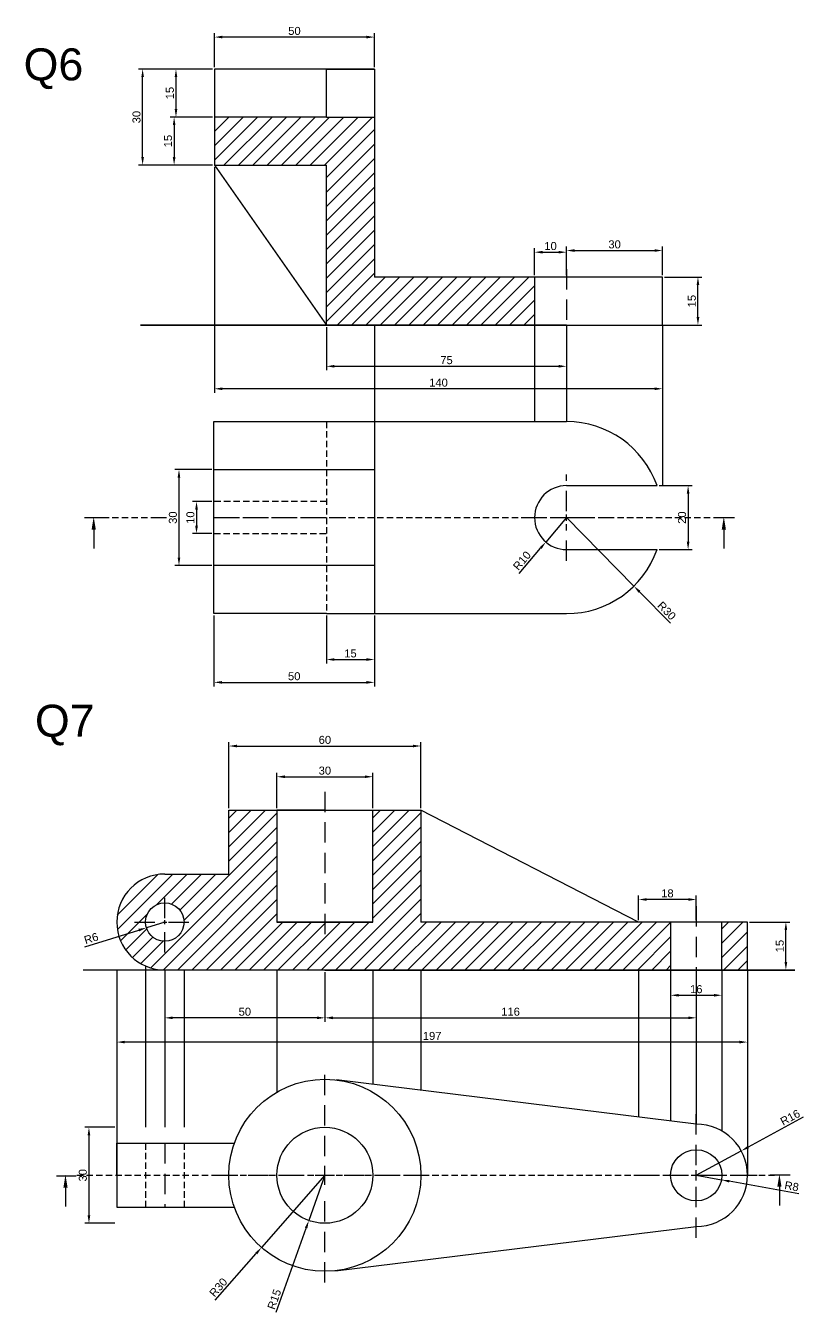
# Model space of a CAD drawing. Header units: millimetres. Extents: x 137 to 7220, y 7466 to 9893.
# Drawn here: x 2360.3 to 2603.2, y 8468.8 to 8870.8 of the extents above; entities that cross this region are included whole.
import ezdxf
from ezdxf import colors
from ezdxf.entities.mleader import LeaderData, LeaderLine
from ezdxf.math import Vec2, Vec3

# ---------------------------------------------------------------- set-up
doc = ezdxf.new("R2010")
doc.units = ezdxf.units.MM
doc.header["$PDMODE"] = 35
doc.header["$PDSIZE"] = 3
doc.linetypes.add('DASHED2', pattern=[9.525, 6.35, -3.175])
doc.linetypes.add('JIS_02_2.0', pattern=[3, 2, -1])
for name, color, linetype in [('Center Line', 3, 'DASHED2'), ('Dimensions', 1, 'Continuous'), ('Hidden Line', 50, 'JIS_02_2.0'), ('Projection', 140, 'Continuous'), ('Text', 7, 'Continuous')]:
    doc.layers.add(name, color=color, linetype=linetype)
doc.layers.add('Object', color=7, linetype='Continuous', lineweight=30)
doc.styles.get("Standard").update_dxf_attribs({"font": 'arial.ttf'})
doc.dimstyles.new('ISO-25', dxfattribs={"dimtxt": 2.5, "dimasz": 2.5, "dimexe": 1.25, "dimexo": 0.625, "dimtad": 1, "dimdec": 0, "dimtxsty": 'Standard', "dimcen": 2.5, "dimadec": 0, "dimazin": 0, "dimtfac": 1, "dimtdec": 0, "dimtmove": 0, "dimatfit": 3, "dimfxl": 1, "dimarcsym": 0})

# ---------------------------------------------------------------- blocks, each defined once
blk = doc.blocks.new('*U669')
at = {"layer": 'Center Line', "color": 0, "transparency": 16777216}
for p, q in [((0, 6), (0, 33.5)), ((-33.5, 0), (-6, 0)), ((6, 0), (33.5, 0)), ((0, -33.5), (0, -6))]:
    blk.add_line(p, q, dxfattribs=at)
at = {"layer": 'Center Line', "color": 0, "linetype": 'Continuous', "transparency": 16777216}
for p, q in [((-3, 0), (3, 0)), ((0, -3), (0, 3))]:
    blk.add_line(p, q, dxfattribs=at)
blk = doc.blocks.new('*U670')
at = {"layer": 'Center Line', "color": 0, "transparency": 16777216}
for p, q in [((0, 3.2), (0, 19.5)), ((-19.5, 0), (-3.2, 0)), ((3.2, 0), (19.5, 0)), ((0, -19.5), (0, -3.2))]:
    blk.add_line(p, q, dxfattribs=at)
at = {"layer": 'Center Line', "color": 0, "linetype": 'Continuous', "transparency": 16777216}
for p, q in [((-1.6, 0), (1.6, 0)), ((0, -1.6), (0, 1.6))]:
    blk.add_line(p, q, dxfattribs=at)
blk = doc.blocks.new('*U671')
at = {"layer": 'Center Line', "color": 0, "transparency": 16777216}
for p, q in [((0, 1.2), (0, 9.5)), ((-9.5, 0), (-1.2, 0)), ((1.2, 0), (9.5, 0)), ((0, -9.5), (0, -1.2))]:
    blk.add_line(p, q, dxfattribs=at)
at = {"layer": 'Center Line', "color": 0, "linetype": 'Continuous', "transparency": 16777216}
for p, q in [((-0.6, 0), (0.6, 0)), ((0, -0.6), (0, 0.6))]:
    blk.add_line(p, q, dxfattribs=at)
blk = doc.blocks.new('*U672')
at = {"layer": 'Center Line', "color": 0, "transparency": 16777216}
for p, q in [((0, 2), (0, 13.5)), ((-13.5, 0), (-2, 0)), ((2, 0), (13.5, 0)), ((0, -13.5), (0, -2))]:
    blk.add_line(p, q, dxfattribs=at)
at = {"layer": 'Center Line', "color": 0, "linetype": 'Continuous', "transparency": 16777216}
for p, q in [((-1, 0), (1, 0)), ((0, -1), (0, 1))]:
    blk.add_line(p, q, dxfattribs=at)
blk = doc.blocks.new('*D709')
at = {"layer": 'Defpoints', "color": 0, "transparency": 16777216}
for p in [(2529.27, 8717.14), (2550.3, 8695.75)]:
    blk.add_point(p, dxfattribs=at)
at = {"layer": 'Dimensions', "color": 0, "lineweight": -2, "transparency": 16777216}
for p, q in [((2529.27, 8717.14), (2550.3, 8695.75)), ((2561.72, 8684.13), (2552.05, 8693.96))]:
    blk.add_line(p, q, dxfattribs=at)
at = {"layer": 'Dimensions', "color": 0, "transparency": 16777216}
blk.add_solid([(2552.35, 8694.26), (2551.75, 8693.67), (2550.3, 8695.75)], dxfattribs=at)
at = {"layer": 'Dimensions', "color": 0, "transparency": 16777216, "insert": (2560.55, 8688.03), "char_height": 2.5, "attachment_point": 5, "rotation": 314.5002}
blk.add_mtext('R30', dxfattribs=at)
blk = doc.blocks.new('*D710')
at = {"layer": 'Defpoints', "color": 0, "transparency": 16777216}
for p in [(2529.27, 8717.14), (2522.8, 8709.52)]:
    blk.add_point(p, dxfattribs=at)
at = {"layer": 'Dimensions', "color": 0, "lineweight": -2, "transparency": 16777216}
for p, q in [((2529.27, 8717.14), (2522.8, 8709.52)), ((2514.46, 8699.71), (2521.18, 8707.62))]:
    blk.add_line(p, q, dxfattribs=at)
at = {"layer": 'Dimensions', "color": 0, "transparency": 16777216}
blk.add_solid([(2520.86, 8707.89), (2521.5, 8707.35), (2522.8, 8709.52)], dxfattribs=at)
at = {"layer": 'Dimensions', "color": 0, "transparency": 16777216, "insert": (2515.35, 8703.69), "char_height": 2.5, "attachment_point": 5, "rotation": 49.6721}
blk.add_mtext('R10', dxfattribs=at)
blk = doc.blocks.new('*D711')
at = {"layer": 'Defpoints', "color": 0, "transparency": 16777216}
for p in [(2398.05, 8588.99), (2403.78, 8590.76)]:
    blk.add_point(p, dxfattribs=at)
at = {"layer": 'Dimensions', "color": 0, "lineweight": -2, "transparency": 16777216}
for p, q in [((2378.84, 8583.06), (2395.66, 8588.25)), ((2403.78, 8590.76), (2398.05, 8588.99))]:
    blk.add_line(p, q, dxfattribs=at)
at = {"layer": 'Dimensions', "color": 0, "transparency": 16777216}
blk.add_solid([(2395.54, 8588.65), (2395.78, 8587.85), (2398.05, 8588.99)], dxfattribs=at)
at = {"layer": 'Dimensions', "color": 0, "transparency": 16777216, "insert": (2380.8, 8585.66), "char_height": 2.5, "attachment_point": 5, "rotation": 17.1545}
blk.add_mtext('R6', dxfattribs=at)
blk = doc.blocks.new('*D712')
at = {"layer": 'Defpoints', "color": 0, "transparency": 16777216}
for p in [(2453.78, 8511.64), (2434, 8489.09)]:
    blk.add_point(p, dxfattribs=at)
at = {"layer": 'Dimensions', "color": 0, "lineweight": -2, "transparency": 16777216}
for p, q in [((2453.78, 8511.64), (2434, 8489.09)), ((2419.56, 8472.64), (2432.35, 8487.21))]:
    blk.add_line(p, q, dxfattribs=at)
at = {"layer": 'Dimensions', "color": 0, "transparency": 16777216}
blk.add_solid([(2432.03, 8487.48), (2432.66, 8486.93), (2434, 8489.09)], dxfattribs=at)
at = {"layer": 'Dimensions', "color": 0, "transparency": 16777216, "insert": (2420.51, 8476.6), "char_height": 2.5, "attachment_point": 5, "rotation": 48.741}
blk.add_mtext('R30', dxfattribs=at)
blk = doc.blocks.new('*D713')
at = {"layer": 'Defpoints', "color": 0, "transparency": 16777216}
for p in [(2453.78, 8511.64), (2448.76, 8497.51)]:
    blk.add_point(p, dxfattribs=at)
at = {"layer": 'Dimensions', "color": 0, "lineweight": -2, "transparency": 16777216}
for p, q in [((2453.78, 8511.64), (2448.76, 8497.51)), ((2438.56, 8468.84), (2447.92, 8495.15))]:
    blk.add_line(p, q, dxfattribs=at)
at = {"layer": 'Dimensions', "color": 0, "transparency": 16777216}
blk.add_solid([(2447.53, 8495.29), (2448.31, 8495.01), (2448.76, 8497.51)], dxfattribs=at)
at = {"layer": 'Dimensions', "color": 0, "transparency": 16777216, "insert": (2437.99, 8472.89), "char_height": 2.5, "attachment_point": 5, "rotation": 70.4307}
blk.add_mtext('R15', dxfattribs=at)
blk = doc.blocks.new('*D714')
at = {"layer": 'Defpoints', "color": 0, "transparency": 16777216}
for p in [(2583.85, 8519.27), (2569.78, 8511.64)]:
    blk.add_point(p, dxfattribs=at)
at = {"layer": 'Dimensions', "color": 0, "lineweight": -2, "transparency": 16777216}
for p, q in [((2603.21, 8529.77), (2586.04, 8520.46)), ((2569.78, 8511.64), (2583.85, 8519.27))]:
    blk.add_line(p, q, dxfattribs=at)
at = {"layer": 'Dimensions', "color": 0, "transparency": 16777216}
blk.add_solid([(2585.84, 8520.83), (2586.24, 8520.09), (2583.85, 8519.27)], dxfattribs=at)
at = {"layer": 'Dimensions', "color": 0, "transparency": 16777216, "insert": (2599.12, 8529.72), "char_height": 2.5, "attachment_point": 5, "rotation": 28.468}
blk.add_mtext('R16', dxfattribs=at)
blk = doc.blocks.new('*D715')
at = {"layer": 'Defpoints', "color": 0, "transparency": 16777216}
for p in [(2569.78, 8511.64), (2577.65, 8510.23)]:
    blk.add_point(p, dxfattribs=at)
at = {"layer": 'Dimensions', "color": 0, "lineweight": -2, "transparency": 16777216}
for p, q in [((2569.78, 8511.64), (2577.65, 8510.23)), ((2601.86, 8505.88), (2580.11, 8509.78))]:
    blk.add_line(p, q, dxfattribs=at)
at = {"layer": 'Dimensions', "color": 0, "transparency": 16777216}
blk.add_solid([(2580.19, 8510.19), (2580.04, 8509.37), (2577.65, 8510.23)], dxfattribs=at)
at = {"layer": 'Dimensions', "color": 0, "transparency": 16777216, "insert": (2599.59, 8508.22), "char_height": 2.5, "attachment_point": 5, "rotation": 349.8151}
blk.add_mtext('R8', dxfattribs=at)
blk = doc.blocks.new('*D723')
at = {"layer": 'Defpoints', "color": 0, "transparency": 16777216}
for p in [(2559.27, 8792.3), (2570.31, 8792.3), (2559.27, 8777.3)]:
    blk.add_point(p, dxfattribs=at)
at = {"layer": 'Dimensions', "color": 0, "lineweight": -2, "transparency": 16777216}
for p, q in [((2559.89, 8792.3), (2571.56, 8792.3)), ((2570.31, 8779.8), (2570.31, 8789.8)), ((2559.89, 8777.3), (2571.56, 8777.3))]:
    blk.add_line(p, q, dxfattribs=at)
at = {"layer": 'Dimensions', "color": 0, "transparency": 16777216}
for points in [[(2569.89, 8789.8), (2570.73, 8789.8), (2570.31, 8792.3)], [(2569.89, 8779.8), (2570.73, 8779.8), (2570.31, 8777.3)]]:
    blk.add_solid(points, dxfattribs=at)
at = {"layer": 'Dimensions', "color": 0, "transparency": 16777216, "insert": (2568.41, 8784.8), "char_height": 2.5, "attachment_point": 5, "rotation": 90}
blk.add_mtext('15', dxfattribs=at)
blk = doc.blocks.new('*D724')
at = {"layer": 'Defpoints', "color": 0, "transparency": 16777216}
for p in [(2419.27, 8827.3), (2559.27, 8777.3), (2419.27, 8757.41)]:
    blk.add_point(p, dxfattribs=at)
at = {"layer": 'Dimensions', "color": 0, "lineweight": -2, "transparency": 16777216}
for p, q in [((2419.27, 8826.67), (2419.27, 8756.16)), ((2559.27, 8776.67), (2559.27, 8756.16)), ((2556.77, 8757.41), (2421.77, 8757.41))]:
    blk.add_line(p, q, dxfattribs=at)
at = {"layer": 'Dimensions', "color": 0, "transparency": 16777216}
for points in [[(2421.77, 8757.82), (2421.77, 8756.99), (2419.27, 8757.41)], [(2556.77, 8757.82), (2556.77, 8756.99), (2559.27, 8757.41)]]:
    blk.add_solid(points, dxfattribs=at)
at = {"layer": 'Dimensions', "color": 0, "transparency": 16777216, "insert": (2489.27, 8759.31), "char_height": 2.5, "attachment_point": 5}
blk.add_mtext('140', dxfattribs=at)
blk = doc.blocks.new('*D725')
at = {"layer": 'Defpoints', "color": 0, "transparency": 16777216}
for p in [(2454.27, 8777.3), (2529.27, 8777.3), (2529.27, 8764.43)]:
    blk.add_point(p, dxfattribs=at)
at = {"layer": 'Dimensions', "color": 0, "lineweight": -2, "transparency": 16777216}
for p, q in [((2454.27, 8776.67), (2454.27, 8763.18)), ((2529.27, 8776.67), (2529.27, 8763.18)), ((2456.77, 8764.43), (2526.77, 8764.43))]:
    blk.add_line(p, q, dxfattribs=at)
at = {"layer": 'Dimensions', "color": 0, "transparency": 16777216}
for points in [[(2456.77, 8764.85), (2456.77, 8764.02), (2454.27, 8764.43)], [(2526.77, 8764.85), (2526.77, 8764.02), (2529.27, 8764.43)]]:
    blk.add_solid(points, dxfattribs=at)
at = {"layer": 'Dimensions', "color": 0, "transparency": 16777216, "insert": (2491.77, 8766.33), "char_height": 2.5, "attachment_point": 5}
blk.add_mtext('75', dxfattribs=at)
blk = doc.blocks.new('*D726')
at = {"layer": 'Defpoints', "color": 0, "transparency": 16777216}
for p in [(2529.27, 8800.08), (2519.27, 8792.3), (2529.27, 8792.3)]:
    blk.add_point(p, dxfattribs=at)
at = {"layer": 'Dimensions', "color": 0, "lineweight": -2, "transparency": 16777216}
for p, q in [((2519.27, 8792.92), (2519.27, 8801.33)), ((2521.77, 8800.08), (2526.77, 8800.08)), ((2529.27, 8792.92), (2529.27, 8801.33))]:
    blk.add_line(p, q, dxfattribs=at)
at = {"layer": 'Dimensions', "color": 0, "transparency": 16777216}
for points in [[(2521.77, 8800.5), (2521.77, 8799.67), (2519.27, 8800.08)], [(2526.77, 8800.5), (2526.77, 8799.67), (2529.27, 8800.08)]]:
    blk.add_solid(points, dxfattribs=at)
at = {"layer": 'Dimensions', "color": 0, "transparency": 16777216, "insert": (2524.27, 8801.99), "char_height": 2.5, "attachment_point": 5}
blk.add_mtext('10', dxfattribs=at)
blk = doc.blocks.new('*D727')
at = {"layer": 'Defpoints', "color": 0, "transparency": 16777216}
for p in [(2559.27, 8800.6), (2529.27, 8792.3), (2559.27, 8792.3)]:
    blk.add_point(p, dxfattribs=at)
at = {"layer": 'Dimensions', "color": 0, "lineweight": -2, "transparency": 16777216}
for p, q in [((2529.27, 8792.92), (2529.27, 8801.85)), ((2531.77, 8800.6), (2556.77, 8800.6)), ((2559.27, 8792.92), (2559.27, 8801.85))]:
    blk.add_line(p, q, dxfattribs=at)
at = {"layer": 'Dimensions', "color": 0, "transparency": 16777216}
for points in [[(2531.77, 8801.02), (2531.77, 8800.19), (2529.27, 8800.6)], [(2556.77, 8801.02), (2556.77, 8800.19), (2559.27, 8800.6)]]:
    blk.add_solid(points, dxfattribs=at)
at = {"layer": 'Dimensions', "color": 0, "transparency": 16777216, "insert": (2544.27, 8802.51), "char_height": 2.5, "attachment_point": 5}
blk.add_mtext('30', dxfattribs=at)
blk = doc.blocks.new('*D728')
at = {"layer": 'Defpoints', "color": 0, "transparency": 16777216}
for p in [(2419.14, 8732.14), (2408.21, 8702.14), (2419.14, 8702.14)]:
    blk.add_point(p, dxfattribs=at)
at = {"layer": 'Dimensions', "color": 0, "lineweight": -2, "transparency": 16777216}
for p, q in [((2418.51, 8732.14), (2406.96, 8732.14)), ((2408.21, 8729.64), (2408.21, 8704.64)), ((2418.51, 8702.14), (2406.96, 8702.14))]:
    blk.add_line(p, q, dxfattribs=at)
at = {"layer": 'Dimensions', "color": 0, "transparency": 16777216}
for points in [[(2407.79, 8729.64), (2408.62, 8729.64), (2408.21, 8732.14)], [(2407.79, 8704.64), (2408.62, 8704.64), (2408.21, 8702.14)]]:
    blk.add_solid(points, dxfattribs=at)
at = {"layer": 'Dimensions', "color": 0, "transparency": 16777216, "insert": (2406.31, 8717.14), "char_height": 2.5, "attachment_point": 5, "rotation": 90}
blk.add_mtext('30', dxfattribs=at)
blk = doc.blocks.new('*D729')
at = {"layer": 'Defpoints', "color": 0, "transparency": 16777216}
for p in [(2419.14, 8722.14), (2413.69, 8712.14), (2419.14, 8712.14)]:
    blk.add_point(p, dxfattribs=at)
at = {"layer": 'Dimensions', "color": 0, "lineweight": -2, "transparency": 16777216}
for p, q in [((2418.51, 8722.14), (2412.44, 8722.14)), ((2413.69, 8719.64), (2413.69, 8714.64)), ((2418.51, 8712.14), (2412.44, 8712.14))]:
    blk.add_line(p, q, dxfattribs=at)
at = {"layer": 'Dimensions', "color": 0, "transparency": 16777216}
for points in [[(2413.27, 8719.64), (2414.11, 8719.64), (2413.69, 8722.14)], [(2413.27, 8714.64), (2414.11, 8714.64), (2413.69, 8712.14)]]:
    blk.add_solid(points, dxfattribs=at)
at = {"layer": 'Dimensions', "color": 0, "transparency": 16777216, "insert": (2411.79, 8717.14), "char_height": 2.5, "attachment_point": 5, "rotation": 90}
blk.add_mtext('10', dxfattribs=at)
blk = doc.blocks.new('*D682')
at = {"layer": 'Defpoints', "color": 0, "transparency": 16777216}
for p in [(2419.14, 8687.14), (2469.27, 8687.14), (2469.27, 8665.67)]:
    blk.add_point(p, dxfattribs=at)
at = {"layer": 'Dimensions', "color": 0, "lineweight": -2, "transparency": 16777216}
for p, q in [((2419.14, 8686.52), (2419.14, 8664.42)), ((2469.27, 8686.52), (2469.27, 8664.42)), ((2421.64, 8665.67), (2466.77, 8665.67))]:
    blk.add_line(p, q, dxfattribs=at)
at = {"layer": 'Dimensions', "color": 0, "transparency": 16777216}
for points in [[(2421.64, 8666.08), (2421.64, 8665.25), (2419.14, 8665.67)], [(2466.77, 8666.08), (2466.77, 8665.25), (2469.27, 8665.67)]]:
    blk.add_solid(points, dxfattribs=at)
at = {"layer": 'Dimensions', "color": 0, "transparency": 16777216, "insert": (2444.2, 8667.57), "char_height": 2.5, "attachment_point": 5}
blk.add_mtext('50', dxfattribs=at)
blk = doc.blocks.new('*D730')
at = {"layer": 'Defpoints', "color": 0, "transparency": 16777216}
for p in [(2454.27, 8687.14), (2469.27, 8687.14), (2469.27, 8672.8)]:
    blk.add_point(p, dxfattribs=at)
at = {"layer": 'Dimensions', "color": 0, "lineweight": -2, "transparency": 16777216}
for p, q in [((2454.27, 8686.52), (2454.27, 8671.55)), ((2469.27, 8686.52), (2469.27, 8671.55)), ((2456.77, 8672.8), (2466.77, 8672.8))]:
    blk.add_line(p, q, dxfattribs=at)
at = {"layer": 'Dimensions', "color": 0, "transparency": 16777216}
for points in [[(2456.77, 8673.21), (2456.77, 8672.38), (2454.27, 8672.8)], [(2466.77, 8673.21), (2466.77, 8672.38), (2469.27, 8672.8)]]:
    blk.add_solid(points, dxfattribs=at)
at = {"layer": 'Dimensions', "color": 0, "transparency": 16777216, "insert": (2461.77, 8674.7), "char_height": 2.5, "attachment_point": 5}
blk.add_mtext('15', dxfattribs=at)
blk = doc.blocks.new('*D731')
at = {"layer": 'Defpoints', "color": 0, "transparency": 16777216}
for p in [(2557.55, 8727.14), (2557.55, 8707.14), (2567.24, 8707.14)]:
    blk.add_point(p, dxfattribs=at)
at = {"layer": 'Dimensions', "color": 0, "lineweight": -2, "transparency": 16777216}
for p, q in [((2558.18, 8727.14), (2568.49, 8727.14)), ((2567.24, 8724.64), (2567.24, 8709.64)), ((2558.18, 8707.14), (2568.49, 8707.14))]:
    blk.add_line(p, q, dxfattribs=at)
at = {"layer": 'Dimensions', "color": 0, "transparency": 16777216}
for points in [[(2566.82, 8724.64), (2567.66, 8724.64), (2567.24, 8727.14)], [(2566.82, 8709.64), (2567.66, 8709.64), (2567.24, 8707.14)]]:
    blk.add_solid(points, dxfattribs=at)
at = {"layer": 'Dimensions', "color": 0, "transparency": 16777216, "insert": (2565.34, 8717.14), "char_height": 2.5, "attachment_point": 5, "rotation": 90}
blk.add_mtext('20', dxfattribs=at)
blk = doc.blocks.new('*D732')
at = {"layer": 'Defpoints', "color": 0, "transparency": 16777216}
for p in [(2483.78, 8645.78), (2423.78, 8625.76), (2483.78, 8625.76)]:
    blk.add_point(p, dxfattribs=at)
at = {"layer": 'Dimensions', "color": 0, "lineweight": -2, "transparency": 16777216}
for p, q in [((2423.78, 8626.38), (2423.78, 8647.03)), ((2426.28, 8645.78), (2481.28, 8645.78)), ((2483.78, 8626.38), (2483.78, 8647.03))]:
    blk.add_line(p, q, dxfattribs=at)
at = {"layer": 'Dimensions', "color": 0, "transparency": 16777216}
for points in [[(2426.28, 8646.19), (2426.28, 8645.36), (2423.78, 8645.78)], [(2481.28, 8646.19), (2481.28, 8645.36), (2483.78, 8645.78)]]:
    blk.add_solid(points, dxfattribs=at)
at = {"layer": 'Dimensions', "color": 0, "transparency": 16777216, "insert": (2453.78, 8647.68), "char_height": 2.5, "attachment_point": 5}
blk.add_mtext('60', dxfattribs=at)
blk = doc.blocks.new('*D733')
at = {"layer": 'Defpoints', "color": 0, "transparency": 16777216}
for p in [(2468.78, 8636.18), (2438.78, 8625.76), (2468.78, 8625.76)]:
    blk.add_point(p, dxfattribs=at)
at = {"layer": 'Dimensions', "color": 0, "lineweight": -2, "transparency": 16777216}
for p, q in [((2438.78, 8626.38), (2438.78, 8637.43)), ((2441.28, 8636.18), (2466.28, 8636.18)), ((2468.78, 8626.38), (2468.78, 8637.43))]:
    blk.add_line(p, q, dxfattribs=at)
at = {"layer": 'Dimensions', "color": 0, "transparency": 16777216}
for points in [[(2441.28, 8636.59), (2441.28, 8635.76), (2438.78, 8636.18)], [(2466.28, 8636.59), (2466.28, 8635.76), (2468.78, 8636.18)]]:
    blk.add_solid(points, dxfattribs=at)
at = {"layer": 'Dimensions', "color": 0, "transparency": 16777216, "insert": (2453.78, 8638.08), "char_height": 2.5, "attachment_point": 5}
blk.add_mtext('30', dxfattribs=at)
blk = doc.blocks.new('*D734')
at = {"layer": 'Defpoints', "color": 0, "transparency": 16777216}
for p in [(2585.78, 8590.76), (2597.78, 8590.76), (2585.78, 8575.76)]:
    blk.add_point(p, dxfattribs=at)
at = {"layer": 'Dimensions', "color": 0, "lineweight": -2, "transparency": 16777216}
for p, q in [((2586.41, 8590.76), (2599.03, 8590.76)), ((2597.78, 8578.26), (2597.78, 8588.26)), ((2586.41, 8575.76), (2599.03, 8575.76))]:
    blk.add_line(p, q, dxfattribs=at)
at = {"layer": 'Dimensions', "color": 0, "transparency": 16777216}
for points in [[(2597.36, 8588.26), (2598.19, 8588.26), (2597.78, 8590.76)], [(2597.36, 8578.26), (2598.19, 8578.26), (2597.78, 8575.76)]]:
    blk.add_solid(points, dxfattribs=at)
at = {"layer": 'Dimensions', "color": 0, "transparency": 16777216, "insert": (2595.87, 8583.26), "char_height": 2.5, "attachment_point": 5, "rotation": 90}
blk.add_mtext('15', dxfattribs=at)
blk = doc.blocks.new('*D735')
at = {"layer": 'Defpoints', "color": 0, "transparency": 16777216}
for p in [(2561.78, 8575.76), (2577.78, 8575.76), (2577.78, 8567.89)]:
    blk.add_point(p, dxfattribs=at)
at = {"layer": 'Dimensions', "color": 0, "lineweight": -2, "transparency": 16777216}
for p, q in [((2561.78, 8575.13), (2561.78, 8566.64)), ((2577.78, 8575.13), (2577.78, 8566.64)), ((2564.28, 8567.89), (2575.28, 8567.89))]:
    blk.add_line(p, q, dxfattribs=at)
at = {"layer": 'Dimensions', "color": 0, "transparency": 16777216}
for points in [[(2564.28, 8568.31), (2564.28, 8567.47), (2561.78, 8567.89)], [(2575.28, 8568.31), (2575.28, 8567.47), (2577.78, 8567.89)]]:
    blk.add_solid(points, dxfattribs=at)
at = {"layer": 'Dimensions', "color": 0, "transparency": 16777216, "insert": (2569.78, 8569.79), "char_height": 2.5, "attachment_point": 5}
blk.add_mtext('16', dxfattribs=at)
blk = doc.blocks.new('*D736')
at = {"layer": 'Defpoints', "color": 0, "transparency": 16777216}
for p in [(2388.78, 8575.76), (2585.78, 8575.76), (2388.78, 8553.26)]:
    blk.add_point(p, dxfattribs=at)
at = {"layer": 'Dimensions', "color": 0, "lineweight": -2, "transparency": 16777216}
for p, q in [((2388.78, 8575.13), (2388.78, 8552.01)), ((2585.78, 8575.13), (2585.78, 8552.01)), ((2583.28, 8553.26), (2391.28, 8553.26))]:
    blk.add_line(p, q, dxfattribs=at)
at = {"layer": 'Dimensions', "color": 0, "transparency": 16777216}
for points in [[(2391.28, 8553.68), (2391.28, 8552.85), (2388.78, 8553.26)], [(2583.28, 8553.68), (2583.28, 8552.85), (2585.78, 8553.26)]]:
    blk.add_solid(points, dxfattribs=at)
at = {"layer": 'Dimensions', "color": 0, "transparency": 16777216, "insert": (2487.28, 8555.17), "char_height": 2.5, "attachment_point": 5}
blk.add_mtext('197', dxfattribs=at)
blk = doc.blocks.new('*D737')
at = {"layer": 'Defpoints', "color": 0, "transparency": 16777216}
for p in [(2453.78, 8575.76), (2569.78, 8575.76), (2569.78, 8560.84)]:
    blk.add_point(p, dxfattribs=at)
at = {"layer": 'Dimensions', "color": 0, "lineweight": -2, "transparency": 16777216}
for p, q in [((2453.78, 8575.13), (2453.78, 8559.59)), ((2569.78, 8575.13), (2569.78, 8559.59)), ((2456.28, 8560.84), (2567.28, 8560.84))]:
    blk.add_line(p, q, dxfattribs=at)
at = {"layer": 'Dimensions', "color": 0, "transparency": 16777216}
for points in [[(2456.28, 8561.26), (2456.28, 8560.42), (2453.78, 8560.84)], [(2567.28, 8561.26), (2567.28, 8560.42), (2569.78, 8560.84)]]:
    blk.add_solid(points, dxfattribs=at)
at = {"layer": 'Dimensions', "color": 0, "transparency": 16777216, "insert": (2511.78, 8562.74), "char_height": 2.5, "attachment_point": 5}
blk.add_mtext('116', dxfattribs=at)
blk = doc.blocks.new('*D738')
at = {"layer": 'Defpoints', "color": 0, "transparency": 16777216}
for p in [(2403.78, 8575.76), (2453.78, 8575.76), (2403.78, 8560.84)]:
    blk.add_point(p, dxfattribs=at)
at = {"layer": 'Dimensions', "color": 0, "lineweight": -2, "transparency": 16777216}
for p, q in [((2403.78, 8575.13), (2403.78, 8559.59)), ((2453.78, 8575.13), (2453.78, 8559.59)), ((2451.28, 8560.84), (2406.28, 8560.84))]:
    blk.add_line(p, q, dxfattribs=at)
at = {"layer": 'Dimensions', "color": 0, "transparency": 16777216}
for points in [[(2406.28, 8561.26), (2406.28, 8560.42), (2403.78, 8560.84)], [(2451.28, 8561.26), (2451.28, 8560.42), (2453.78, 8560.84)]]:
    blk.add_solid(points, dxfattribs=at)
at = {"layer": 'Dimensions', "color": 0, "transparency": 16777216, "insert": (2428.78, 8562.74), "char_height": 2.5, "attachment_point": 5}
blk.add_mtext('50', dxfattribs=at)
blk = doc.blocks.new('*D739')
at = {"layer": 'Defpoints', "color": 0, "transparency": 16777216}
for p in [(2551.78, 8597.82), (2551.78, 8590.76), (2569.78, 8590.76)]:
    blk.add_point(p, dxfattribs=at)
at = {"layer": 'Dimensions', "color": 0, "lineweight": -2, "transparency": 16777216}
for p, q in [((2551.78, 8591.38), (2551.78, 8599.07)), ((2569.78, 8591.38), (2569.78, 8599.07)), ((2567.28, 8597.82), (2554.28, 8597.82))]:
    blk.add_line(p, q, dxfattribs=at)
at = {"layer": 'Dimensions', "color": 0, "transparency": 16777216}
for points in [[(2554.28, 8598.23), (2554.28, 8597.4), (2551.78, 8597.82)], [(2567.28, 8598.23), (2567.28, 8597.4), (2569.78, 8597.82)]]:
    blk.add_solid(points, dxfattribs=at)
at = {"layer": 'Dimensions', "color": 0, "transparency": 16777216, "insert": (2560.78, 8599.72), "char_height": 2.5, "attachment_point": 5}
blk.add_mtext('18', dxfattribs=at)
blk = doc.blocks.new('*D740')
at = {"layer": 'Defpoints', "color": 0, "transparency": 16777216}
for p in [(2388.78, 8526.64), (2380.09, 8496.64), (2388.78, 8496.64)]:
    blk.add_point(p, dxfattribs=at)
at = {"layer": 'Dimensions', "color": 0, "lineweight": -2, "transparency": 16777216}
for p, q in [((2388.16, 8526.64), (2378.84, 8526.64)), ((2380.09, 8524.14), (2380.09, 8499.14)), ((2388.16, 8496.64), (2378.84, 8496.64))]:
    blk.add_line(p, q, dxfattribs=at)
at = {"layer": 'Dimensions', "color": 0, "transparency": 16777216}
for points in [[(2379.67, 8524.14), (2380.5, 8524.14), (2380.09, 8526.64)], [(2379.67, 8499.14), (2380.5, 8499.14), (2380.09, 8496.64)]]:
    blk.add_solid(points, dxfattribs=at)
at = {"layer": 'Dimensions', "color": 0, "transparency": 16777216, "insert": (2378.18, 8511.64), "char_height": 2.5, "attachment_point": 5, "rotation": 90}
blk.add_mtext('30', dxfattribs=at)
blk = doc.blocks.new('*D797')
at = {"layer": 'Defpoints', "color": 0, "transparency": 16777216}
for p in [(2419.27, 8867.3), (2419.27, 8857.3), (2469.27, 8857.3)]:
    blk.add_point(p, dxfattribs=at)
at = {"layer": 'Dimensions', "color": 0, "lineweight": -2, "transparency": 16777216}
for p, q in [((2419.27, 8857.92), (2419.27, 8868.55)), ((2469.27, 8857.92), (2469.27, 8868.55)), ((2466.77, 8867.3), (2421.77, 8867.3))]:
    blk.add_line(p, q, dxfattribs=at)
at = {"layer": 'Dimensions', "color": 0, "transparency": 16777216}
for points in [[(2421.77, 8867.72), (2421.77, 8866.89), (2419.27, 8867.3)], [(2466.77, 8867.72), (2466.77, 8866.89), (2469.27, 8867.3)]]:
    blk.add_solid(points, dxfattribs=at)
at = {"layer": 'Dimensions', "color": 0, "transparency": 16777216, "insert": (2444.27, 8869.21), "char_height": 2.5, "attachment_point": 5}
blk.add_mtext('50', dxfattribs=at)
blk = doc.blocks.new('*D798')
at = {"layer": 'Defpoints', "color": 0, "transparency": 16777216}
for p in [(2419.27, 8857.3), (2407.27, 8842.3), (2419.27, 8842.3)]:
    blk.add_point(p, dxfattribs=at)
at = {"layer": 'Dimensions', "color": 0, "lineweight": -2, "transparency": 16777216}
for p, q in [((2418.64, 8857.3), (2406.02, 8857.3)), ((2407.27, 8854.8), (2407.27, 8844.8)), ((2418.64, 8842.3), (2406.02, 8842.3))]:
    blk.add_line(p, q, dxfattribs=at)
at = {"layer": 'Dimensions', "color": 0, "transparency": 16777216}
for points in [[(2406.86, 8854.8), (2407.69, 8854.8), (2407.27, 8857.3)], [(2406.86, 8844.8), (2407.69, 8844.8), (2407.27, 8842.3)]]:
    blk.add_solid(points, dxfattribs=at)
at = {"layer": 'Dimensions', "color": 0, "transparency": 16777216, "insert": (2405.37, 8849.8), "char_height": 2.5, "attachment_point": 5, "rotation": 90}
blk.add_mtext('15', dxfattribs=at)
blk = doc.blocks.new('*D799')
at = {"layer": 'Defpoints', "color": 0, "transparency": 16777216}
for p in [(2419.27, 8842.3), (2406.69, 8827.3), (2419.27, 8827.3)]:
    blk.add_point(p, dxfattribs=at)
at = {"layer": 'Dimensions', "color": 0, "lineweight": -2, "transparency": 16777216}
for p, q in [((2418.64, 8842.3), (2405.44, 8842.3)), ((2406.69, 8839.8), (2406.69, 8829.8)), ((2418.64, 8827.3), (2405.44, 8827.3))]:
    blk.add_line(p, q, dxfattribs=at)
at = {"layer": 'Dimensions', "color": 0, "transparency": 16777216}
for points in [[(2406.28, 8839.8), (2407.11, 8839.8), (2406.69, 8842.3)], [(2406.28, 8829.8), (2407.11, 8829.8), (2406.69, 8827.3)]]:
    blk.add_solid(points, dxfattribs=at)
at = {"layer": 'Dimensions', "color": 0, "transparency": 16777216, "insert": (2404.79, 8834.8), "char_height": 2.5, "attachment_point": 5, "rotation": 90}
blk.add_mtext('15', dxfattribs=at)
blk = doc.blocks.new('*D800')
at = {"layer": 'Defpoints', "color": 0, "transparency": 16777216}
for p in [(2396.85, 8857.3), (2419.27, 8857.3), (2419.27, 8827.3)]:
    blk.add_point(p, dxfattribs=at)
at = {"layer": 'Dimensions', "color": 0, "lineweight": -2, "transparency": 16777216}
for p, q in [((2418.64, 8857.3), (2395.6, 8857.3)), ((2396.85, 8829.8), (2396.85, 8854.8)), ((2418.64, 8827.3), (2395.6, 8827.3))]:
    blk.add_line(p, q, dxfattribs=at)
at = {"layer": 'Dimensions', "color": 0, "transparency": 16777216}
for points in [[(2396.44, 8854.8), (2397.27, 8854.8), (2396.85, 8857.3)], [(2396.44, 8829.8), (2397.27, 8829.8), (2396.85, 8827.3)]]:
    blk.add_solid(points, dxfattribs=at)
at = {"layer": 'Dimensions', "color": 0, "transparency": 16777216, "insert": (2394.95, 8842.3), "char_height": 2.5, "attachment_point": 5, "rotation": 90}
blk.add_mtext('30', dxfattribs=at)

msp = doc.modelspace()

# ---------------------------------------------------------------- hatches: boundary and pattern name
at = {"layer": 'Object'}
h = msp.add_hatch(dxfattribs=at)
h.set_pattern_fill('ANSI31')
h.set_pattern_definition([(45, (2349.9666, 7753.6995), (-2.245064, 2.245064), [])])
h.paths.add_polyline_path([(2454.269, 8842.298), (2419.269, 8842.298), (2419.269, 8827.298), (2454.269, 8827.298)])
h.paths.add_polyline_path([(2469.269, 8842.298), (2454.269, 8842.298), (2454.269, 8827.298), (2454.269, 8777.298), (2519.269, 8777.298), (2519.269, 8792.298), (2469.269, 8792.298)])
h = msp.add_hatch(dxfattribs=at)
h.set_pattern_fill('ANSI31')
h.set_pattern_definition([(45, (2266.493, 7936.1424), (-2.245064, 2.245064), [])])
h.paths.add_polyline_path([(2423.78, 8605.759), (2403.78, 8605.759, 1), (2403.78, 8575.759), (2423.78, 8575.759)])
h.paths.add_polyline_path([(2409.78, 8590.759, -1), (2397.78, 8590.759, -1)], flags=16)
h.paths.add_polyline_path([(2561.78, 8590.759), (2551.78, 8590.759), (2453.78, 8590.759), (2438.78, 8590.759), (2423.78, 8590.759), (2423.78, 8575.759), (2453.78, 8575.759), (2561.78, 8575.759)])
h.paths.add_polyline_path([(2438.78, 8625.759), (2423.78, 8625.759), (2423.78, 8590.759), (2438.78, 8590.759)])
h.paths.add_polyline_path([(2483.78, 8625.759), (2468.78, 8625.759), (2468.78, 8590.759), (2483.78, 8590.759)])
h.paths.add_polyline_path([(2585.78, 8590.759), (2577.78, 8590.759), (2577.78, 8575.759), (2585.78, 8575.759)])

# ---------------------------------------------------------------- linework, layer by layer
at = {"layer": 'Center Line'}
for p, q in [((2529.269, 8794.806), (2529.269, 8774.484)), ((2399.48, 8717.145), (2404.269, 8717.145)), ((2419.138, 8717.145), (2460.308, 8717.145)), ((2453.78, 8631.478), (2453.78, 8584.515)), ((2569.78, 8595.696), (2569.78, 8570.848)), ((2403.78, 8521.641), (2403.78, 8501.641))]:
    msp.add_line(p, q, dxfattribs=at)
at = {"layer": 'Hidden Line'}
for p, q in [((2454.269, 8747.145), (2454.269, 8687.145)), ((2454.269, 8722.145), (2419.138, 8722.145)), ((2384.366, 8717.145), (2404.269, 8717.145)), ((2419.138, 8717.145), (2576.298, 8717.145)), ((2419.138, 8712.145), (2454.269, 8712.145)), ((2397.78, 8521.641), (2397.78, 8501.641)), ((2409.78, 8521.641), (2409.78, 8501.641)), ((2376.335, 8511.641), (2594.218, 8511.641))]:
    msp.add_line(p, q, dxfattribs=at)
at = {"layer": 'Object'}
for p, q in [((2469.269, 8857.298), (2419.269, 8857.298)), ((2419.269, 8857.298), (2419.269, 8827.298)), ((2454.269, 8842.298), (2454.269, 8857.298)), ((2454.269, 8842.298), (2454.269, 8857.298)), ((2454.269, 8857.298), (2469.269, 8857.298)), ((2469.269, 8857.298), (2469.269, 8792.298)), ((2454.269, 8842.298), (2419.269, 8842.298)), ((2454.269, 8842.298), (2419.269, 8842.298)), ((2454.269, 8842.298), (2469.269, 8842.298)), ((2419.269, 8827.298), (2454.269, 8827.298)), ((2419.269, 8827.298), (2454.269, 8777.298)), ((2454.269, 8792.298), (2454.269, 8827.298)), ((2454.269, 8777.298), (2454.269, 8827.298)), ((2454.269, 8777.298), (2454.269, 8792.298)), ((2519.269, 8792.298), (2469.269, 8792.298)), ((2529.269, 8792.298), (2519.269, 8792.298)), ((2519.269, 8792.298), (2519.269, 8777.298)), ((2559.269, 8792.298), (2529.269, 8792.298)), ((2559.269, 8777.298), (2559.269, 8792.298)), ((2454.269, 8777.298), (2396.218, 8777.298)), ((2396.218, 8777.298), (2567.435, 8777.298)), ((2529.269, 8777.298), (2454.269, 8777.298)), ((2519.269, 8777.298), (2529.269, 8777.298)), ((2529.269, 8777.298), (2559.269, 8777.298)), ((2419.138, 8747.145), (2454.269, 8747.145)), ((2419.138, 8687.145), (2419.138, 8747.145)), ((2454.269, 8747.145), (2529.269, 8747.145)), ((2469.269, 8747.145), (2469.269, 8687.145)), ((2419.138, 8722.145), (2419.138, 8737.145)), ((2419.138, 8732.145), (2469.269, 8732.145)), ((2529.269, 8727.145), (2557.553, 8727.145)), ((2378.72, 8717.149), (2384.951, 8717.149)), ((2575.539, 8717.149), (2581.77, 8717.149)), ((2529.269, 8707.145), (2557.553, 8707.145)), ((2469.269, 8702.145), (2419.138, 8702.145)), ((2454.269, 8687.145), (2419.138, 8687.145)), ((2454.269, 8687.145), (2529.269, 8687.145)), ((2423.78, 8605.759), (2423.78, 8625.759)), ((2423.78, 8625.759), (2483.78, 8625.759)), ((2453.78, 8625.759), (2438.78, 8625.759)), ((2438.78, 8625.759), (2438.78, 8590.759)), ((2468.78, 8590.759), (2468.78, 8625.759)), ((2483.78, 8625.759), (2483.78, 8590.759)), ((2551.78, 8590.759), (2483.78, 8625.759)), ((2403.78, 8605.759), (2423.78, 8605.759)), ((2438.78, 8590.759), (2453.78, 8590.759)), ((2453.78, 8590.759), (2438.78, 8590.759)), ((2438.78, 8590.759), (2468.78, 8590.759)), ((2468.78, 8590.759), (2453.78, 8590.759)), ((2569.78, 8590.759), (2483.78, 8590.759)), ((2569.78, 8590.759), (2551.78, 8590.759)), ((2569.78, 8590.759), (2561.78, 8590.759)), ((2561.78, 8590.759), (2561.78, 8575.759)), ((2585.78, 8590.759), (2569.78, 8590.759)), ((2585.78, 8590.759), (2569.78, 8590.759)), ((2577.78, 8575.759), (2577.78, 8590.759)), ((2585.78, 8575.759), (2585.78, 8590.759)), ((2600.567, 8575.759), (2378.282, 8575.759)), ((2453.78, 8575.759), (2403.78, 8575.759)), ((2453.78, 8575.759), (2423.78, 8575.759)), ((2453.78, 8575.759), (2569.78, 8575.759)), ((2453.78, 8575.759), (2569.78, 8575.759)), ((2569.78, 8575.759), (2453.78, 8575.759)), ((2561.78, 8575.759), (2577.78, 8575.759)), ((2569.78, 8575.759), (2585.78, 8575.759)), ((2585.78, 8575.759), (2600.567, 8575.759)), ((2569.78, 8527.641), (2457.432, 8541.418)), ((2388.78, 8511.641), (2388.78, 8521.641)), ((2388.78, 8521.641), (2425.496, 8521.641)), ((2369.905, 8511.515), (2376.135, 8511.515)), ((2388.78, 8511.641), (2388.78, 8501.641)), ((2592.904, 8511.795), (2599.135, 8511.795)), ((2388.78, 8501.641), (2425.496, 8501.641)), ((2457.081, 8481.823), (2569.78, 8495.641))]:
    msp.add_line(p, q, dxfattribs=at)
for centre, radius in [((2403.78, 8590.759), 6), ((2453.78, 8511.641), 30), ((2453.78, 8511.641), 15), ((2569.78, 8511.641), 8)]:
    msp.add_circle(centre, radius, dxfattribs=at)
for centre, radius, start, end in [((2529.269, 8717.145), 30, 19.47122, 90), ((2529.269, 8717.145), 10, 90, 270), ((2529.269, 8717.145), 30, 270, 340.52878), ((2403.78, 8590.759), 15, 90, 270), ((2569.78, 8511.641), 16, 270, 90)]:
    msp.add_arc(centre, radius, start, end, dxfattribs=at)
at = {"layer": 'Projection'}
for p, q in [((2469.269, 8777.298), (2469.269, 8687.145)), ((2519.269, 8777.298), (2519.269, 8747.145)), ((2529.269, 8777.298), (2529.269, 8747.145)), ((2559.269, 8777.298), (2559.269, 8727.145)), ((2388.78, 8575.759), (2388.78, 8501.641)), ((2397.78, 8577.012), (2397.78, 8526.641)), ((2403.78, 8575.759), (2403.78, 8526.641)), ((2409.78, 8575.759), (2409.78, 8526.641)), ((2438.78, 8575.759), (2438.78, 8537.622)), ((2468.78, 8575.759), (2468.78, 8540.026)), ((2483.78, 8575.759), (2483.78, 8538.187)), ((2551.78, 8575.759), (2551.78, 8529.848)), ((2561.78, 8575.759), (2561.78, 8528.622)), ((2569.78, 8575.759), (2569.78, 8527.641)), ((2577.78, 8575.759), (2577.78, 8525.497)), ((2585.78, 8575.759), (2585.78, 8511.641))]:
    msp.add_line(p, q, dxfattribs=at)

# ---------------------------------------------------------------- block references
at = {"layer": 'Center Line'}
for name, p in [('*U672', (2529.269, 8717.145)), ('*U671', (2403.78, 8590.759)), ('*U669', (2453.78, 8511.641)), ('*U670', (2569.78, 8511.641))]:
    msp.add_blockref(name, p, dxfattribs=at)

# ---------------------------------------------------------------- texts
at = {"layer": 'Text'}
for s, p in [('Q6', (2359.683, 8853.769)), ('Q7', (2363.222, 8648.672))]:
    msp.add_text(s, height=10, dxfattribs=at).set_placement(p)

# ---------------------------------------------------------------- dimensions: what is measured, and where the dimension line sits
at = {"layer": 'Dimensions'}
for base, p1, p2, picture, middle in [((2419.269, 8867.305), (2469.269, 8857.298), (2419.269, 8857.298), '*D797', (2444.269, 8869.206)), ((2419.269, 8757.407), (2559.269, 8777.298), (2419.269, 8827.298), '*D724', (2489.269, 8759.308)), ((2559.269, 8800.604), (2529.269, 8792.298), (2559.269, 8792.298), '*D727', (2544.269, 8802.507)), ((2529.269, 8800.084), (2519.269, 8792.298), (2529.269, 8792.298), '*D726', (2524.269, 8801.985)), ((2529.269, 8764.433), (2454.269, 8777.298), (2529.269, 8777.298), '*D725', (2491.769, 8766.329)), ((2469.269, 8672.797), (2454.269, 8687.145), (2469.269, 8687.145), '*D730', (2461.769, 8674.698)), ((2483.78, 8645.776), (2423.78, 8625.759), (2483.78, 8625.759), '*D732', (2453.78, 8647.677)), ((2468.78, 8636.177), (2438.78, 8625.759), (2468.78, 8625.759), '*D733', (2453.78, 8638.079)), ((2551.78, 8597.817), (2569.78, 8590.759), (2551.78, 8590.759), '*D739', (2560.78, 8599.719)), ((2388.78, 8553.264), (2585.78, 8575.759), (2388.78, 8575.759), '*D736', (2487.28, 8555.166)), ((2403.78, 8560.839), (2453.78, 8575.759), (2403.78, 8575.759), '*D738', (2428.78, 8562.74)), ((2569.78, 8560.839), (2453.78, 8575.759), (2569.78, 8575.759), '*D737', (2511.78, 8562.74)), ((2577.78, 8567.891), (2561.78, 8575.759), (2577.78, 8575.759), '*D735', (2569.78, 8569.792))]:
    dim = msp.add_linear_dim(base=base, p1=p1, p2=p2, dimstyle='ISO-25', dxfattribs=at)
    dim.commit()
    dim.dimension.update_dxf_attribs({"geometry": picture, "text_midpoint": middle})
for base, p1, p2, picture, middle in [((2396.853, 8857.298), (2419.269, 8827.298), (2419.269, 8857.298), '*D800', (2394.951, 8842.298)), ((2407.272, 8842.298), (2419.269, 8857.298), (2419.269, 8842.298), '*D798', (2405.371, 8849.798)), ((2406.693, 8827.298), (2419.269, 8842.298), (2419.269, 8827.298), '*D799', (2404.792, 8834.798)), ((2570.311, 8792.298), (2559.269, 8777.298), (2559.269, 8792.298), '*D723', (2568.409, 8784.798)), ((2408.208, 8702.145), (2419.138, 8732.145), (2419.138, 8702.145), '*D728', (2406.305, 8717.145)), ((2567.24, 8707.145), (2557.553, 8727.145), (2557.553, 8707.145), '*D731', (2565.338, 8717.145)), ((2413.691, 8712.145), (2419.138, 8722.145), (2419.138, 8712.145), '*D729', (2411.79, 8717.145)), ((2597.776, 8590.759), (2585.78, 8575.759), (2585.78, 8590.759), '*D734', (2595.874, 8583.259)), ((2380.085, 8496.641), (2388.78, 8526.641), (2388.78, 8496.641), '*D740', (2378.183, 8511.641))]:
    dim = msp.add_linear_dim(base=base, p1=p1, p2=p2, angle=90, dimstyle='ISO-25', dxfattribs=at)
    dim.commit()
    dim.dimension.update_dxf_attribs({"geometry": picture, "text_midpoint": middle})
for center, mpoint, picture, middle in [((2529.269, 8717.145), (2522.797, 8709.521), '*D710', (2516.799, 8702.455)), ((2529.269, 8717.145), (2550.296, 8695.747), '*D709', (2559.189, 8686.698)), ((2403.78, 8590.759), (2398.047, 8588.99), '*D711', (2381.362, 8583.839)), ((2569.78, 8511.641), (2583.846, 8519.268), '*D714', (2600.031, 8528.044)), ((2453.78, 8511.641), (2433.997, 8489.089), '*D712', (2421.942, 8475.348)), ((2453.78, 8511.641), (2448.756, 8497.507), '*D713', (2439.777, 8472.248)), ((2569.78, 8511.641), (2577.654, 8510.226), '*D715', (2599.255, 8506.346))]:
    dim = msp.add_radius_dim(center=center, mpoint=mpoint, dimstyle='ISO-25', dxfattribs=at)
    dim.commit()
    dim.dimension.update_dxf_attribs({"geometry": picture, "text_midpoint": middle, "dimtype": 164})
dim = msp.add_linear_dim(base=(2469.269, 8665.666), p1=(2419.138, 8687.145), p2=(2469.269, 8687.145), dimstyle='ISO-25', dxfattribs=at)
dim.commit()
dim.dimension.update_dxf_attribs({"geometry": '*D682', "text_midpoint": (2444.203, 8665.666), "dimtype": 160})

# ---------------------------------------------------------------- leaders
at = {"layer": 'Object'}
ml = msp.add_multileader_mtext('Standard', dxfattribs=at)
ml.set_content('', color=256)
ml.set_leader_properties()
ml.build(insert=Vec2(0, 0))
ml.multileader.update_dxf_attribs({"has_dogleg": 0, "dogleg_length": 0})
ctx = ml.context
ctx.base_point, ctx.plane_origin = Vec3(2381.573, 8707.52), Vec3(2381.573, 8717.4)
notes = []
notes.append((ctx, [(0, (1, 1, 0), (2381.573, 8707.52), (1, 0), 0, [(0, [(2381.573, 8717.4)], 0, [])])]))
ctx.mtext.insert, ctx.mtext.flow_direction = Vec3(2383.573, 8709.52), 5
ml = msp.add_multileader_mtext('Standard', dxfattribs=at)
ml.set_content('', color=256)
ml.set_leader_properties()
ml.build(insert=Vec2(0, 0))
ml.multileader.update_dxf_attribs({"has_dogleg": 0, "dogleg_length": 0})
ctx = ml.context
ctx.base_point, ctx.plane_origin = Vec3(2578.392, 8707.52), Vec3(2578.392, 8717.4)
notes.append((ctx, [(0, (1, 1, 0), (2578.392, 8707.52), (1, 0), 0, [(0, [(2578.392, 8717.4)], 0, [])])]))
ctx.mtext.insert, ctx.mtext.flow_direction = Vec3(2580.392, 8709.52), 5
ml = msp.add_multileader_mtext('Standard', dxfattribs=at)
ml.set_content('', color=256)
ml.set_leader_properties()
ml.build(insert=Vec2(0, 0))
ml.multileader.update_dxf_attribs({"has_dogleg": 0, "dogleg_length": 0})
ctx = ml.context
ctx.base_point, ctx.plane_origin = Vec3(2372.758, 8501.886), Vec3(2372.758, 8511.766)
notes.append((ctx, [(0, (1, 1, 0), (2372.758, 8501.886), (1, 0), 0, [(0, [(2372.758, 8511.766)], 0, [])])]))
ctx.mtext.insert, ctx.mtext.flow_direction = Vec3(2374.758, 8503.886), 5
ml = msp.add_multileader_mtext('Standard', dxfattribs=at)
ml.set_content('', color=256)
ml.set_leader_properties()
ml.build(insert=Vec2(0, 0))
ml.multileader.update_dxf_attribs({"has_dogleg": 0, "dogleg_length": 0})
ctx = ml.context
ctx.base_point, ctx.plane_origin = Vec3(2595.757, 8502.166), Vec3(2595.757, 8512.046)
notes.append((ctx, [(0, (1, 1, 0), (2595.757, 8502.166), (1, 0), 0, [(0, [(2595.757, 8512.046)], 0, [])])]))
ctx.mtext.insert, ctx.mtext.flow_direction = Vec3(2597.757, 8504.166), 5
for ctx, leaders in notes:
    for number, flags, end, landing, length, lines in leaders:
        leader = LeaderData()
        leader.index, (leader.has_last_leader_line, leader.has_dogleg_vector, leader.attachment_direction) = number, flags
        leader.last_leader_point, leader.dogleg_vector, leader.dogleg_length = Vec3(end), Vec3(landing), length
        for number, points, colour, breaks in lines:
            line = LeaderLine()
            line.index, line.vertices, line.color, line.breaks = number, Vec3.list(points), colors.encode_raw_color(colour), breaks
            leader.lines.append(line)
        ctx.leaders.append(leader)

doc.saveas('drawing.dxf')
